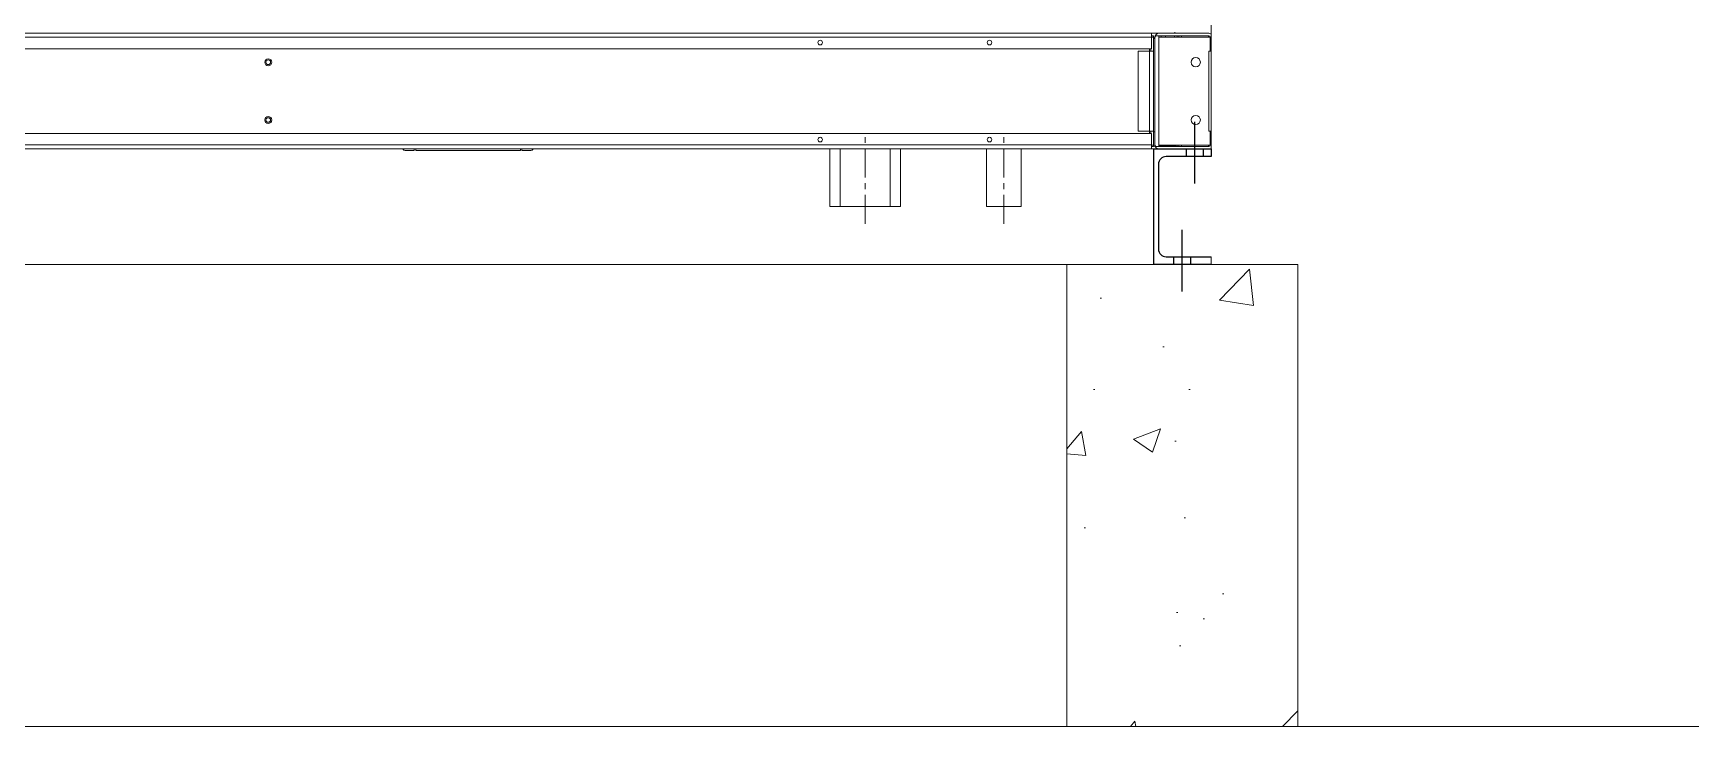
# Model space of a CAD drawing. Header units: millimetres. Extents: x -17070 to 52615, y -291348 to 41600.
# Drawn here: x 43889 to 46053, y 27637 to 28537 of the extents above; entities that cross this region are included whole.
import ezdxf

# ---------------------------------------------------------------- set-up
doc = ezdxf.new("R2010")
doc.units = ezdxf.units.MM
doc.linetypes.add('CENTER', pattern=[2, 1.25, -0.25, 0.25, -0.25])
doc.linetypes.add('CENTERX2', pattern=[4, 2.5, -0.5, 0.5, -0.5])
doc.layers.add('center', color=1, linetype='CENTER')
doc.layers.add('냉각탑_기초', color=23, linetype='Continuous')

# ---------------------------------------------------------------- blocks, each defined once
blk = doc.blocks.new('2')
at = {"color": 7, "lineweight": 20, "ltscale": 0.32425}
blk.add_line((45419.3, 29292.4), (45419.3, 28514.2), dxfattribs=at)
at = {"color": 7, "lineweight": 20}
for p, q in [((41887.1, 28537.4), (45351.5, 28537.4)), ((45341.7, 28532.2), (41896.9, 28532.2)), ((41896.9, 28517.4), (45341.7, 28517.4)), ((45341.7, 28407.4), (41896.9, 28407.4)), ((41896.9, 28392.6), (45341.7, 28392.6)), ((41896.9, 28387.4), (45341.7, 28387.4)), ((45015.8, 28312.4), (44923.8, 28312.4)), ((45172.3, 28312.4), (45127.3, 28312.4))]:
    blk.add_line(p, q, dxfattribs=at)
at = {"color": 7, "lineweight": 20, "ltscale": 0.002167}
for p, q in [((45341.7, 28537.4), (45341.7, 28532.2)), ((45339.1, 28514.2), (45344.3, 28514.2)), ((45419.3, 28514.2), (45416.1, 28514.2)), ((45339.1, 28410.6), (45344.3, 28410.6)), ((45341.7, 28387.4), (45341.7, 28392.6))]:
    blk.add_line(p, q, dxfattribs=at)
at = {"color": 7, "lineweight": 20, "ltscale": 0.001083}
for p, q in [((45344.3, 28534.2), (45341.7, 28534.2)), ((45344.3, 28532.4), (45341.7, 28532.4)), ((45344.3, 28392.4), (45341.7, 28392.4)), ((45344.3, 28390.6), (45341.7, 28390.6))]:
    blk.add_line(p, q, dxfattribs=at)
at = {"color": 7, "lineweight": 20, "ltscale": 0.006167}
for p, q in [((45341.7, 28517.4), (45341.7, 28532.2)), ((45418.1, 28532.2), (45418.1, 28517.4)), ((45339.1, 28514.2), (45324.3, 28514.2)), ((45324.3, 28410.6), (45339.1, 28410.6)), ((45341.7, 28392.6), (45341.7, 28407.4)), ((45418.1, 28407.4), (45418.1, 28392.6))]:
    blk.add_line(p, q, dxfattribs=at)
at = {"color": 7, "lineweight": 20, "ltscale": 0.00075}
for p, q in [((45344.3, 28532.4), (45344.3, 28534.2)), ((45344.3, 28532.4), (45344.3, 28534.2)), ((45344.3, 28532.4), (45344.3, 28534.2)), ((45351.5, 28532.4), (45351.5, 28534.2)), ((45351.5, 28532.4), (45351.5, 28534.2)), ((45344.3, 28392.4), (45344.3, 28390.6)), ((45344.3, 28392.4), (45344.3, 28390.6)), ((45351.5, 28392.4), (45351.5, 28390.6)), ((45351.5, 28392.4), (45351.5, 28390.6))]:
    blk.add_line(p, q, dxfattribs=at)
at = {"color": 7, "lineweight": 20, "ltscale": 0.007583}
for p, q in [((45344.3, 28514.2), (45344.3, 28532.4)), ((45418.1, 28532.4), (45418.1, 28514.2)), ((45344.3, 28392.4), (45344.3, 28410.6)), ((45418.1, 28410.6), (45418.1, 28392.4))]:
    blk.add_line(p, q, dxfattribs=at)
at = {"color": 7, "lineweight": 20, "ltscale": 0.058167}
blk.add_line((45346.3, 28532.2), (45346.3, 28392.6), dxfattribs=at)
at = {"color": 7, "lineweight": 20, "ltscale": 0.000699693}
blk.add_line((45347.2, 28535.1), (45348.6, 28534.2), dxfattribs=at)
at = {"color": 7, "lineweight": 20, "ltscale": 0.001532}
for p, q in [((45347.8, 28534.2), (45351.5, 28534.2)), ((45347.8, 28390.6), (45351.5, 28390.6))]:
    blk.add_line(p, q, dxfattribs=at)
at = {"color": 7, "lineweight": 20, "ltscale": 0.026917}
for p, q in [((45416.1, 28537.4), (45351.5, 28537.4)), ((45351.5, 28534.2), (45416.1, 28534.2)), ((45351.5, 28390.6), (45416.1, 28390.6)), ((45416.1, 28387.4), (45351.5, 28387.4))]:
    blk.add_line(p, q, dxfattribs=at)
at = {"color": 7, "lineweight": 20, "ltscale": 0.02775}
for p, q in [((45418.1, 28532.4), (45351.5, 28532.4)), ((45351.5, 28392.4), (45418.1, 28392.4))]:
    blk.add_line(p, q, dxfattribs=at)
at = {"color": 7, "lineweight": 20, "ltscale": 0.058333}
blk.add_line((45351.5, 28532.4), (45351.5, 28392.4), dxfattribs=at)
at = {"color": 7, "lineweight": 20, "ltscale": 0.00075073}
for p, q in [((45371.9, 28534.2), (45371.9, 28532.4)), ((45375.3, 28534.2), (45375.3, 28532.4)), ((45380.7, 28532.4), (45380.7, 28534.2))]:
    blk.add_line(p, q, dxfattribs=at)
at = {"color": 7, "lineweight": 20, "ltscale": 0.000666667}
blk.add_line((45372.3, 28537.4), (45372.3, 28539), dxfattribs=at)
at = {"color": 7, "lineweight": 20, "ltscale": 2.97138e-06}
blk.add_line((45375.3, 28534), (45375.3, 28534), dxfattribs=at)
at = {"color": 7, "lineweight": 20, "ltscale": 0.000749999}
for p, q in [((45377.3, 28532.4), (45377.3, 28534.2)), ((45415.9, 28532.4), (45415.9, 28534.2))]:
    blk.add_line(p, q, dxfattribs=at)
at = {"color": 7, "lineweight": 20, "ltscale": 0.043167}
for p, q in [((45324.3, 28514.2), (45324.3, 28410.6)), ((45339.1, 28410.6), (45339.1, 28514.2)), ((45344.3, 28410.6), (45344.3, 28514.2)), ((45416.1, 28514.2), (45416.1, 28410.6))]:
    blk.add_line(p, q, dxfattribs=at)
at = {"color": 7, "lineweight": 20, "ltscale": 0.001333}
for p, q in [((45339.1, 28514.2), (45339.1, 28517.4)), ((45341.1, 28517.4), (45341.1, 28514.2)), ((45339.1, 28407.4), (45339.1, 28410.6)), ((45344.3, 28410.6), (45341.1, 28410.6)), ((45341.1, 28410.6), (45341.1, 28407.4)), ((45419.3, 28410.6), (45418.1, 28410.6)), ((45418.1, 28410.6), (45418.1, 28407.4))]:
    blk.add_line(p, q, dxfattribs=at)
at = {"color": 7, "lineweight": 20, "ltscale": 0.000167165}
blk.add_line((45344.3, 28514.2), (45343.9, 28514.2), dxfattribs=at)
at = {"color": 7, "lineweight": 20, "ltscale": 0.000833333}
for p, q in [((45418.1, 28514.2), (45416.1, 28514.2)), ((45416.1, 28410.6), (45418.1, 28410.6)), ((44383.8, 28385.4), (44383.8, 28387.4)), ((44523.8, 28385.4), (44523.8, 28387.4))]:
    blk.add_line(p, q, dxfattribs=at)
at = {"color": 7, "lineweight": 20, "ltscale": 0.000500181}
for p, q in [((45419.3, 28517.4), (45418.1, 28517.4)), ((45419.3, 28407.4), (45418.1, 28407.4))]:
    blk.add_line(p, q, dxfattribs=at)
at = {"color": 7, "lineweight": 20, "ltscale": 0.001334}
blk.add_line((45418.1, 28517.4), (45418.1, 28514.2), dxfattribs=at)
at = {"color": 0, "lineweight": 20}
for p, q in [((45419.3, 28514.2), (45419.3, 28387.4)), ((45419.3, 28387.4), (45417.3, 28387.4))]:
    blk.add_line(p, q, dxfattribs=at)
at = {"color": 1, "linetype": 'CENTERX2', "ltscale": 50}
for p, q in [((45398.3, 28342.4), (45398.3, 28422.4)), ((45381.8, 28202.4), (45381.8, 28282.4))]:
    blk.add_line(p, q, dxfattribs=at)
at = {"color": 7, "lineweight": 20, "ltscale": 0.000499507}
blk.add_line((45419.3, 28410.6), (45418.1, 28410.6), dxfattribs=at)
at = {"color": 7, "lineweight": 20, "ltscale": 0.000832552}
blk.add_line((45344.3, 28409.4), (45346.3, 28409.4), dxfattribs=at)
at = {"color": 7, "lineweight": 20, "ltscale": 0.000967077}
blk.add_line((45344.3, 28390.8), (45346.6, 28390.8), dxfattribs=at)
at = {"color": 7, "lineweight": 20, "ltscale": 0.000699695}
blk.add_line((45347.2, 28389.6), (45348.6, 28390.6), dxfattribs=at)
at = {"color": 7, "lineweight": 20, "ltscale": 0.027746}
blk.add_line((45418.1, 28392.4), (45351.5, 28392.4), dxfattribs=at)
at = {"color": 7, "lineweight": 20, "ltscale": 0.009208}
blk.add_line((45351.5, 28390.8), (45373.6, 28390.8), dxfattribs=at)
at = {"color": 7, "lineweight": 20, "ltscale": 0.000666668}
blk.add_line((45373.6, 28392.4), (45373.6, 28390.8), dxfattribs=at)
at = {"color": 7, "lineweight": 20, "ltscale": 8.33333e-05}
blk.add_line((45373.6, 28390.6), (45373.6, 28390.8), dxfattribs=at)
at = {"color": 7, "lineweight": 20, "ltscale": 0.000750001}
for p, q in [((45375.3, 28390.6), (45375.3, 28392.4)), ((45415.9, 28390.6), (45415.9, 28392.4))]:
    blk.add_line(p, q, dxfattribs=at)
at = {"color": 7, "lineweight": 20, "ltscale": 0.0006674}
blk.add_line((45377.3, 28390.8), (45377.3, 28392.4), dxfattribs=at)
at = {"color": 7, "lineweight": 20, "ltscale": 0.00074927}
blk.add_line((45380.7, 28390.6), (45380.7, 28392.4), dxfattribs=at)
at = {"color": 7, "lineweight": 20, "ltscale": 0.280701}
for p, q in [((41897.5, 28387.4), (45037.1, 28387.4)), ((45071.3, 28387.4), (42161.3, 28387.4)), ((45113.9, 28387.4), (45078.7, 28387.4)), ((45113.9, 28387.4), (45078.7, 28387.4))]:
    blk.add_line(p, q, dxfattribs=at)
at = {"color": 7, "lineweight": 20, "ltscale": 2.15275e-06}
blk.add_line((44366.8, 28387.4), (44366.8, 28387.4), dxfattribs=at)
at = {"color": 7, "lineweight": 20, "ltscale": 0.004833}
for p, q in [((44383.8, 28385.4), (44372.2, 28385.4)), ((44523.8, 28385.4), (44535.4, 28385.4))]:
    blk.add_line(p, q, dxfattribs=at)
at = {"color": 7, "lineweight": 20, "ltscale": 0.000834981}
for p, q in [((44385.8, 28385.4), (44385.8, 28387.4)), ((44521.8, 28385.4), (44521.8, 28387.4))]:
    blk.add_line(p, q, dxfattribs=at)
at = {"color": 7, "lineweight": 20, "ltscale": 0.056667}
blk.add_line((44385.8, 28385.4), (44521.8, 28385.4), dxfattribs=at)
at = {"color": 7, "lineweight": 20, "ltscale": 7.17165e-06}
blk.add_line((44474.2, 28387.4), (44474.2, 28387.4), dxfattribs=at)
at = {"color": 7, "lineweight": 20, "ltscale": 7.33296e-06}
blk.add_line((44485, 28387.4), (44485, 28387.4), dxfattribs=at)
at = {"lineweight": 5}
for p, q in [((44923.8, 28312.4), (44923.8, 28387.4)), ((44937.3, 28312.4), (44937.3, 28387.4)), ((45002.3, 28312.4), (45002.3, 28387.4)), ((45015.8, 28312.4), (45015.8, 28387.4)), ((45127.3, 28312.4), (45127.3, 28387.4)), ((45172.3, 28312.4), (45172.3, 28387.4)), ((41894.3, 28237.4), (45344.3, 28237.4))]:
    blk.add_line(p, q, dxfattribs=at)
at = {"lineweight": 20}
blk.add_line((45042.3, 28387.4), (45117.3, 28387.4), dxfattribs=at)
at = {"color": 7, "lineweight": 20, "ltscale": 0.004083}
blk.add_line((45341.7, 28387.4), (45351.5, 28387.4), dxfattribs=at)
at = {"color": 7, "lineweight": 25, "ltscale": 0.125}
for p, q in [((45344.3, 28387.4), (45419.3, 28387.4)), ((45419.3, 28237.4), (45344.3, 28237.4))]:
    blk.add_line(p, q, dxfattribs=at)
at = {"ltscale": 25}
blk.add_line((45344.3, 28387.4), (45344.3, 28237.4), dxfattribs=at)
at = {"color": 7, "lineweight": 25, "ltscale": 0.091667}
blk.add_line((45350.8, 28367.4), (45350.8, 28257.4), dxfattribs=at)
at = {"color": 7, "lineweight": 25, "ltscale": 0.05125}
for p, q in [((45419.3, 28377.4), (45360.8, 28377.4)), ((45360.8, 28247.4), (45419.3, 28247.4))]:
    blk.add_line(p, q, dxfattribs=at)
for p, q in [((45387.3, 28377.4), (45387.3, 28387.4)), ((45409.3, 28377.4), (45409.3, 28387.4)), ((45370.8, 28237.4), (45370.8, 28247.4)), ((45392.8, 28237.4), (45392.8, 28247.4))]:
    blk.add_line(p, q)
at = {"color": 7, "lineweight": 20, "ltscale": 0.000500136}
blk.add_line((45417.3, 28387.4), (45416.1, 28387.4), dxfattribs=at)
at = {"color": 7, "lineweight": 20, "ltscale": 5.85132e-05}
blk.add_line((45417.3, 28387.5), (45417.3, 28387.4), dxfattribs=at)
at = {"color": 7, "lineweight": 25, "ltscale": 0.008333}
blk.add_line((45419.3, 28387.4), (45419.3, 28377.4), dxfattribs=at)
at = {"color": 7, "lineweight": 15, "ltscale": 0.0625}
blk.add_line((45419.3, 28247.4), (45419.3, 28237.4), dxfattribs=at)
at = {"color": 7, "lineweight": 20}
for centre, radius in [((44911.3, 28525.4), 3), ((45131.3, 28525.4), 3), ((44194.3, 28499.9), 4.5), ((44194.3, 28499.9), 3), ((45399.3, 28499.9), 6), ((44194.3, 28424.9), 4.5), ((44194.3, 28424.9), 3), ((45399.3, 28424.9), 6), ((44911.3, 28399.4), 3), ((45131.3, 28399.4), 3)]:
    blk.add_circle(centre, radius, dxfattribs=at)
for centre, radius, start, end in [((45350.3, 28531.4), 4.5, 144.9639, 207.2553), ((45351.5, 28532.2), 5.2, 90, 180), ((45350.3, 28531.4), 4.5, 12.8396, 38.5076), ((45350.3, 28531.4), 10, 5.7392, 16.2602), ((45416.1, 28532.2), 5.2, 52.0141, 90), ((45416.1, 28532.2), 2, 5.7392, 90), ((45351.5, 28392.6), 5.2, 180, 270), ((45379.4, 28390.8), 2.04, 180.007, 185.628), ((45380.7, 28390.8), 3.4, 180, 183.3723), ((45416.1, 28392.6), 2, 270, 354.2609), ((44162, 28392.6), 5.2, 269.7408, 270), ((44226.6, 28392.6), 5.2, 270, 270.2592), ((44372.2, 28388.8), 3.4, 204.2426, 270), ((44372.2, 28388.8), 1.4, 267.8184, 270), ((44535.4, 28388.8), 3.4, 270, 335.7574), ((44535.4, 28388.8), 1.4, 270, 272.1991), ((45380.7, 28390.8), 3.4, 269.0859, 270)]:
    blk.add_arc(centre, radius, start, end, dxfattribs=at)
at = {"color": 7, "lineweight": 25}
for centre, start, end in [((45360.8, 28367.4), 90, 180), ((45360.8, 28257.4), 180, 270)]:
    blk.add_arc(centre, 10, start, end, dxfattribs=at)
at = {"color": 7, "lineweight": 20}
for points in [[(45347.8, 28534.2), (45347.3, 28533.8), (45346.9, 28533.5), (45346.6, 28533.1), (45346.4, 28532.7), (45346.3, 28532.3), (45346.3, 28532.3), (45346.3, 28532.2), (45346.3, 28532.2)], [(45347.8, 28390.6), (45347.3, 28390.9), (45346.9, 28391.3), (45346.6, 28391.7), (45346.4, 28392.1), (45346.3, 28392.5), (45346.3, 28392.5), (45346.3, 28392.5), (45346.3, 28392.6)]]:
    blk.add_open_spline(points, degree=5, knots=[0, 0, 0, 0, 0, 0, 6.96855, 6.96855, 6.96855, 7.688136, 7.688136, 7.688136, 7.688136, 7.688136, 7.688136], dxfattribs=at)
at = {"layer": 'center', "lineweight": 20, "ltscale": 30}
for p, q in [((44969.8, 28290.2), (44969.8, 28403.6)), ((45149.8, 28290.2), (45149.8, 28403.6))]:
    blk.add_line(p, q, dxfattribs=at)

msp = doc.modelspace()

# ---------------------------------------------------------------- hatches: boundary and pattern name
at = {"layer": '냉각탑_기초', "lineweight": 20, "ltscale": 30}
h = msp.add_hatch(dxfattribs=at)
h.set_pattern_fill('AR-CONC', color=256, scale=50, style=0)
h.set_pattern_definition([(50, (28473.3, 11696.07), (358.63, -31.376), [37.5, -412.5]), (355, (28473.3, 11696.07), (-69.3757, 376.096), [30, -330]), (100.4514, (28503.17, 11693.45), (289.2547, 344.72), [31.87, -350.571]), (46.1842, (28473.3, 11796.07), (533.6205, -82.7595), [56.25, -618.75]), (96.6356, (28517.76, 11789.17), (467.331, 487.059), [47.805, -525.856]), (351.1842, (28473.3, 11796.07), (467.331, 487.059), [45, -495]), (21, (28523.3, 11771.07), (298.4535, -201.3094), [37.5, -412.5]), (326, (28523.3, 11771.07), (121.6577, 362.575), [30, -330]), (71.4514, (28548.16, 11754.3), (420.1113, 161.265), [31.87, -350.571]), (37.5, (28473.29, 11696.07), (6.0799, 166.4469), [0, -326, 0, -335, 0, -331.25]), (7.5, (28473.29, 11696.07), (131.5348, 197.2059), [0, -191, 0, -318.5, 0, -126.25]), (327.5, (28361.79, 11696.07), (266.9112, -11.2774), [0, -125, 0, -390, 0, -517.5]), (317.5, (28311.8, 11696.07), (291.593, 50.0525), [0, -162.5, 0, -259, 0, -367.5])])
h.paths.add_polyline_path([(45231.8, 28237.4), (45531.8, 28237.4), (45531.8, 27637.4), (45231.8, 27637.4)])

# ---------------------------------------------------------------- linework, layer by layer
msp.add_line((41294.7, 27637.4), (46052.8, 27637.4), dxfattribs=at)
msp.add_lwpolyline([(45531.8, 27637.4), (45531.8, 28237.4), (45231.8, 28237.4), (45231.8, 27637.4)], dxfattribs=at)

# ---------------------------------------------------------------- block references
msp.add_blockref('2', (0, 0))

doc.saveas('drawing.dxf')
